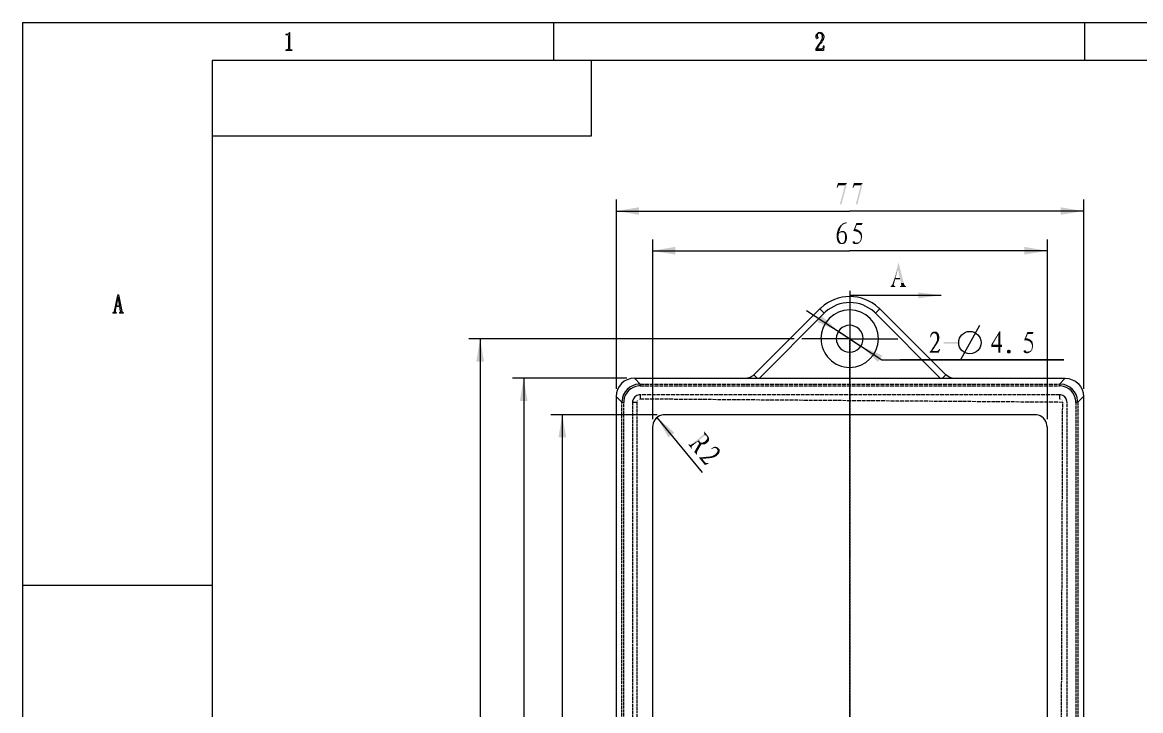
# Model space of a CAD drawing. Header units: millimetres. Extents: x 4 to 529, y -167 to 297.
# Drawn here: x 3.9 to 188.1, y 91.3 to 204.8 of the extents above; entities that cross this region are included whole.
import ezdxf

# ---------------------------------------------------------------- set-up
doc = ezdxf.new("R2010")
doc.units = ezdxf.units.MM
doc.linetypes.add('PDF_IMPORT', pattern=[1, 0.8, -0.2])
doc.layers.add('PDF_图层 1', color=7, linetype='Continuous', true_color=0x231f20)

msp = doc.modelspace()

# ---------------------------------------------------------------- linework, layer by layer
at = {"layer": 'PDF_图层 1', "color": 7, "lineweight": -3, "true_color": 0xffffff}
for points in [[(3.86, 204.74), (3.86, -166.57)], [(3.86, 204.74), (528.97, 204.74)], [(91.39, 204.77), (91.39, 198.5)], [(178.89, 204.77), (178.89, 198.5)], [(47.3, 202.82), (47.3, 202.71)], [(47.3, 202.82), (47.5, 202.82)], [(47.5, 202.82), (47.58, 202.82)], [(47.69, 202.88), (47.58, 202.82)], [(47.78, 202.93), (47.69, 202.88)], [(47.81, 203.02), (47.78, 202.93)], [(47.83, 203.07), (47.81, 203.02)], [(47.83, 203.07), (47.89, 203.07)], [(47.89, 203.07), (47.89, 200.42)], [(134.83, 202.9), (134.69, 202.71)], [(135.02, 203.04), (134.83, 202.9)], [(134.85, 202.76), (134.83, 202.65)], [(134.97, 202.88), (134.85, 202.76)], [(135.05, 202.96), (134.97, 202.88)], [(135.16, 203.07), (135.02, 203.04)], [(135.16, 202.99), (135.05, 202.96)], [(135.16, 203.07), (135.45, 203.07)], [(135.33, 202.99), (135.16, 202.99)], [(135.33, 202.99), (135.45, 202.93)], [(135.45, 203.07), (135.59, 203.02)], [(135.45, 202.93), (135.56, 202.82)], [(135.56, 202.82), (135.64, 202.65)], [(135.59, 203.02), (135.76, 202.88)], [(135.76, 202.88), (135.87, 202.68)], [(47.58, 202.71), (47.3, 202.71)], [(47.61, 202.71), (47.64, 202.65)], [(47.69, 202.59), (47.69, 200.42)], [(134.69, 202.71), (134.63, 202.54)], [(134.63, 202.54), (134.63, 202.28)], [(134.63, 202.28), (134.66, 202.2)], [(134.66, 202.2), (134.69, 202.14)], [(134.71, 202.11), (134.77, 202.08)], [(134.83, 202.08), (134.77, 202.08)], [(134.83, 202.65), (134.83, 202.54)], [(134.83, 202.54), (134.85, 202.48)], [(134.97, 200.96), (134.83, 200.73)], [(134.85, 202.48), (134.88, 202.4)], [(134.91, 202.14), (134.85, 202.11)], [(134.88, 202.4), (134.91, 202.34)], [(134.94, 202.31), (134.94, 202.23)], [(134.94, 202.23), (134.94, 202.17)], [(135.11, 201.15), (134.97, 200.96)], [(135.19, 201.07), (135, 200.79)], [(135.22, 201.29), (135.11, 201.15)], [(135.42, 201.32), (135.19, 201.07)], [(135.33, 201.44), (135.22, 201.29)], [(135.45, 201.63), (135.33, 201.44)], [(135.62, 201.55), (135.42, 201.32)], [(135.56, 201.86), (135.45, 201.63)], [(135.64, 202.08), (135.56, 201.86)], [(135.67, 201.66), (135.62, 201.55)], [(135.64, 202.65), (135.67, 202.48)], [(135.67, 202.23), (135.64, 202.08)], [(135.67, 202.48), (135.67, 202.23)], [(135.76, 201.77), (135.67, 201.66)], [(135.84, 201.94), (135.76, 201.77)], [(135.9, 202.14), (135.84, 201.94)], [(135.87, 202.68), (135.93, 202.51)], [(135.93, 202.25), (135.9, 202.14)], [(135.93, 202.51), (135.93, 202.25)], [(47.3, 200.22), (47.3, 200.11)], [(47.3, 200.22), (47.5, 200.22)], [(48.29, 200.11), (47.3, 200.11)], [(47.55, 200.25), (47.5, 200.22)], [(47.61, 200.31), (47.55, 200.25)], [(47.66, 200.36), (47.61, 200.31)], [(47.69, 200.42), (47.66, 200.36)], [(47.89, 200.42), (47.92, 200.36)], [(47.92, 200.36), (47.98, 200.31)], [(47.98, 200.31), (48.03, 200.25)], [(48.03, 200.25), (48.09, 200.22)], [(48.09, 200.22), (48.29, 200.22)], [(48.29, 200.22), (48.29, 200.11)], [(134.63, 200.42), (134.6, 200.33)], [(134.6, 200.33), (134.6, 200.11)], [(135.87, 200.11), (134.6, 200.11)], [(134.69, 200.53), (134.63, 200.42)], [(134.83, 200.73), (134.69, 200.53)], [(134.74, 200.39), (135.62, 200.39)], [(134.83, 200.53), (134.77, 200.42)], [(135, 200.79), (134.83, 200.53)], [(135.67, 200.42), (135.62, 200.39)], [(135.76, 200.5), (135.67, 200.42)], [(135.81, 200.62), (135.76, 200.5)], [(135.84, 200.73), (135.81, 200.62)], [(135.87, 200.87), (135.84, 200.73)], [(135.95, 200.87), (135.87, 200.11)], [(135.87, 200.87), (135.96, 200.87)], [(35.13, 198.5), (35.13, -160.31)], [(522.7, 198.5), (35.13, 198.5)], [(97.62, 198.5), (97.62, 186)], [(97.62, 186), (35.13, 186)], [(101.72, 175.55), (101.72, 144.36)], [(178.72, 175.55), (178.72, 144.36)], [(101.72, 173.66), (140.22, 173.66)], [(178.72, 173.66), (140.22, 173.66)], [(107.7, 169), (107.7, 139.34)], [(172.73, 169), (172.73, 139.34)], [(107.7, 167.11), (140.22, 167.11)], [(172.73, 167.11), (140.22, 167.11)], [(140.22, 160.51), (140.22, 152.61)], [(19.52, 159.75), (18.99, 157.12)], [(19.58, 159.46), (19.3, 158.02)], [(19.72, 159.83), (19.52, 159.75)], [(19.58, 159.46), (19.86, 158.02)], [(19.72, 159.83), (20.26, 157.12)], [(155.26, 159.77), (140.22, 159.77)], [(18.79, 156.92), (18.79, 156.84)], [(18.79, 156.92), (18.87, 156.92)], [(19.3, 156.84), (18.79, 156.84)], [(18.96, 157.04), (18.93, 156.98)], [(18.99, 157.12), (18.99, 157.06)], [(19.27, 157.94), (19.13, 157.29)], [(19.13, 157.29), (19.13, 157.21)], [(19.13, 157.21), (19.13, 157.12)], [(19.13, 157.12), (19.13, 157.04)], [(19.13, 157.04), (19.16, 156.95)], [(19.16, 156.95), (19.21, 156.92)], [(19.21, 156.92), (19.3, 156.92)], [(19.86, 157.94), (19.27, 157.94)], [(19.3, 158.02), (19.86, 158.02)], [(19.3, 156.92), (19.3, 156.84)], [(19.86, 157.94), (20, 157.18)], [(19.86, 156.92), (19.86, 156.84)], [(19.86, 156.92), (19.95, 156.92)], [(20.46, 156.84), (19.86, 156.84)], [(20, 156.95), (19.95, 156.92)], [(20, 157.18), (20.03, 157.12)], [(20.03, 157.01), (20, 156.95)], [(20.03, 157.12), (20.03, 157.06)], [(20.03, 157.06), (20.03, 157.01)], [(20.26, 157.12), (20.26, 157.06)], [(20.29, 157.04), (20.31, 156.98)], [(20.37, 156.92), (20.46, 156.92)], [(20.46, 156.92), (20.46, 156.84)], [(135.28, 157.54), (124.38, 146.65)], [(135.98, 156.84), (125.26, 146.08)], [(133.1, 157.26), (140.22, 152.61)], [(135.45, 157.69), (135.28, 157.54)], [(135.28, 157.54), (135.98, 156.84)], [(136.15, 156.98), (135.98, 156.84)], [(144.45, 156.84), (144.28, 156.98)], [(145.16, 157.54), (144.45, 156.84)], [(144.45, 156.84), (155.18, 146.08)], [(145.16, 157.54), (144.99, 157.69)], [(145.16, 157.54), (156.02, 146.65)], [(138.33, 153.85), (140.22, 152.61)], [(161.61, 154.78), (158.48, 149.16)], [(131.07, 152.61), (77.41, 152.61)], [(79.31, 152.61), (79.31, 70.1)], [(140.22, 152.61), (132.31, 152.61)], [(140.22, 152.61), (142.11, 151.36)], [(140.22, 152.61), (145.47, 149.16), (175.5, 149.16), (148.49, 149.16)], [(140.22, 152.61), (140.22, 152.35)], [(140.22, 152.61), (148.12, 152.61)], [(103.47, 146.11), (84.61, 146.11)], [(86.48, 146.11), (86.48, 70.1)], [(104.71, 146.11), (104.12, 146.06), (103.55, 145.86), (103.04, 145.61), (102.59, 145.21), (102.23, 144.76), (101.94, 144.25), (101.77, 143.69), (101.72, 143.09)], [(104.71, 146.11), (105.67, 145.15)], [(104.71, 146.11), (175.73, 146.11)], [(124.38, 146.65), (124.21, 146.48), (123.76, 146.23), (123.34, 146.11)], [(124.38, 146.65), (124.95, 146.09)], [(156.02, 146.65), (155.49, 146.09)], [(157.1, 146.11), (156.7, 146.2), (156.25, 146.48), (156.02, 146.65)], [(175.73, 146.11), (174.77, 145.15)], [(175.73, 146.11), (176.32, 146.06)], [(176.32, 146.06), (176.88, 145.86)], [(176.88, 145.86), (177.39, 145.61)], [(177.39, 145.61), (177.84, 145.21)], [(105.67, 145.15), (105.42, 145.15)], [(105.67, 144.84), (105.44, 144.84)], [(105.67, 145.13), (105.67, 145.07), (105.67, 145.01), (105.67, 144.93), (105.67, 144.84)], [(175.02, 145.15), (174.77, 145.15)], [(174.77, 145.13), (174.77, 145.07), (174.77, 145.01), (174.77, 144.93), (174.77, 144.84)], [(174.99, 144.84), (174.77, 144.84)], [(177.84, 145.21), (178.21, 144.76)], [(178.21, 144.76), (178.49, 144.25)], [(178.49, 144.25), (178.66, 143.69)], [(101.72, 143.09), (101.72, -2.92)], [(101.72, 143.09), (102.65, 142.16)], [(102.68, 142.39), (102.65, 142.16)], [(102.71, 142.16), (102.76, 142.16)], [(102.79, 142.13), (102.87, 142.13), (102.96, 142.13)], [(102.96, 142.39), (102.96, 142.13)], [(104.43, 142.3), (104.43, 142.13)], [(105.13, 142.13), (104.43, 142.13)], [(105.19, 142.39), (105.16, 142.33)], [(105.67, 143.38), (105.5, 143.38)], [(105.67, 142.67), (105.61, 142.67)], [(105.67, 143.38), (105.67, 142.67)], [(174.77, 143.38), (174.77, 142.67)], [(174.94, 143.38), (174.77, 143.38)], [(174.88, 142.67), (174.82, 142.67)], [(176.01, 142.13), (175.98, 142.3)], [(177.48, 142.13), (177.45, 142.39)], [(177.64, 142.13), (177.56, 142.13), (177.48, 142.13)], [(177.73, 142.16), (177.67, 142.16)], [(177.79, 142.16), (177.76, 142.39)], [(178.72, 143.09), (177.79, 142.16)], [(178.66, 143.69), (178.72, 143.09)], [(178.72, 143.09), (178.72, -2.92)], [(108.46, 140.1), (90.96, 140.1)], [(92.83, 140.1), (92.83, 70.1), (92.83, 0.07)], [(109.71, 140.1), (109.48, 140.07)], [(170.73, 140.1), (109.7, 140.1)], [(170.96, 140.07), (170.73, 140.1)], [(107.73, 138.35), (107.7, 138.1)], [(108.43, 139.65), (115.86, 130.56)], [(172.73, 138.1), (172.71, 138.35)], [(107.7, 138.1), (107.7, 2.08)], [(172.73, 138.1), (172.73, 2.08)], [(35.13, 111.93), (3.86, 111.93)]]:
    msp.add_lwpolyline(points, dxfattribs=at)
at = {"layer": 'PDF_图层 1', "color": 7, "linetype": 'PDF_IMPORT', "lineweight": -3, "ltscale": 0.486667, "true_color": 0xffffff}
msp.add_lwpolyline([(140.22, 159.77), (140.22, 153.51), (140.22, -14.97)], dxfattribs=at)
at = {"layer": 'PDF_图层 1', "color": 7, "linetype": 'PDF_IMPORT', "lineweight": -3, "ltscale": 0.487514, "true_color": 0xffffff}
msp.add_lwpolyline([(140.22, -12.18), (140.22, 152.35)], dxfattribs=at)
at = {"layer": 'PDF_图层 1', "color": 7, "linetype": 'PDF_IMPORT', "lineweight": -3, "ltscale": 0.792514, "true_color": 0xffffff}
for points in [[(105.67, 145.15), (174.77, 145.15)], [(105.67, 144.84), (174.77, 144.84)], [(174.77, 143.38), (105.67, 143.38)], [(175.3, 142.13), (105.67, 142.67)]]:
    msp.add_lwpolyline(points, dxfattribs=at)
at = {"layer": 'PDF_图层 1', "color": 7, "linetype": 'PDF_IMPORT', "lineweight": -3, "ltscale": 0.585, "true_color": 0xffffff}
for points in [[(102.65, -1.99), (102.65, 142.16)], [(102.96, -1.96), (102.96, 142.13)], [(104.43, 142.13), (104.43, -1.96)], [(174.77, -2.5), (175.3, 142.16)], [(176.01, -1.96), (176.01, 142.13)], [(177.48, 142.13), (177.48, -1.96)], [(177.79, 142.16), (177.79, -1.99)]]:
    msp.add_lwpolyline(points, dxfattribs=at)
at = {"layer": 'PDF_图层 1', "color": 7, "linetype": 'PDF_IMPORT', "lineweight": -3, "ltscale": 0.584167, "true_color": 0xffffff}
msp.add_lwpolyline([(105.13, 142.16), (105.13, -1.96)], dxfattribs=at)
at = {"layer": 'PDF_图层 1', "color": 7, "lineweight": -3, "true_color": 0xffffff}
msp.add_circle((160.01, 151.97), 1.85, dxfattribs=at)
for centre, radius, start, end in [((140.22, 152.61), 6.96, 46.7612, 133.2388), ((140.22, 152.61), 5.97, 47.1, 132.9), ((140.2, 152.63), 4.73, 269.9056, 179.8982), ((140.19, 152.63), 2.2, 90.0736, 179.9264), ((140.19, 152.6), 4.71, 179.6102, 270.0478), ((140.17, 152.66), 2.25, 270.5867, 359.4133)]:
    msp.add_arc(centre, radius, start, end, dxfattribs=at)
for points in [[(142.42, 152.63), (142.42, 153.85), (141.4, 154.83), (140.19, 154.83)], [(137.99, 152.63), (137.99, 151.42), (138.98, 150.4), (140.19, 150.4)], [(105.42, 145.15), (103.99, 145.03), (102.74, 143.84), (102.68, 142.39)], [(105.44, 144.84), (104.15, 144.76), (103.08, 143.66), (102.96, 142.39)], [(177.45, 142.39), (177.38, 143.67), (176.26, 144.75), (174.99, 144.84)], [(177.76, 142.39), (177.66, 143.84), (176.47, 145.03), (175.02, 145.15)], [(105.5, 143.38), (104.94, 143.28), (104.53, 142.86), (104.43, 142.3)], [(175.98, 142.3), (175.92, 142.86), (175.48, 143.29), (174.94, 143.38)], [(109.48, 140.07), (108.61, 140.02), (107.8, 139.22), (107.73, 138.35)], [(172.71, 138.35), (172.58, 139.24), (171.87, 140.01), (170.96, 140.07)]]:
    msp.add_open_spline(points, degree=3, dxfattribs=at)
at = {"layer": 'PDF_图层 1', "color": 7, "lineweight": -3, "true_color": 0xffffff, "transparency": 33554559}
for points in [[(47.61, 202.71), (47.61, 202.68), (47.64, 202.71), (47.64, 202.68)], [(47.66, 202.62), (47.66, 202.59), (47.69, 202.62), (47.69, 202.59)], [(47.69, 202.59), (47.69, 202.56), (47.72, 202.59), (47.72, 202.56)], [(134.71, 202.11), (134.71, 202.08), (134.74, 202.11), (134.74, 202.08)], [(134.85, 202.11), (134.85, 202.08), (134.88, 202.11), (134.88, 202.08)], [(134.91, 202.34), (134.91, 202.31), (134.94, 202.34), (134.94, 202.31)], [(134.94, 202.17), (134.94, 202.14), (134.97, 202.17), (134.97, 202.14)], [(134.77, 200.42), (134.77, 200.39), (134.8, 200.42), (134.8, 200.39)], [(19.58, 159.46), (19.58, 159.44), (19.61, 159.46), (19.61, 159.44)], [(140.22, 159.77), (140.22, 159.75), (140.25, 159.77), (140.25, 159.75)], [(18.87, 156.92), (18.87, 156.9), (18.9, 156.92), (18.9, 156.9)], [(18.9, 156.95), (18.9, 156.92), (18.93, 156.95), (18.93, 156.92)], [(18.96, 157.04), (18.96, 157.01), (18.99, 157.04), (18.99, 157.01)], [(20.26, 157.06), (20.26, 157.04), (20.29, 157.06), (20.29, 157.04)], [(20.31, 156.98), (20.31, 156.95), (20.34, 156.98), (20.34, 156.95)], [(20.34, 156.95), (20.34, 156.92), (20.37, 156.95), (20.37, 156.92)], [(105.67, 145.15), (105.67, 145.1), (105.7, 145.15), (105.7, 145.1)], [(174.77, 145.15), (174.77, 145.1), (174.79, 145.15), (174.79, 145.1)], [(102.65, 142.16), (102.65, 142.13), (102.71, 142.16), (102.71, 142.13)], [(102.76, 142.16), (102.76, 142.13), (102.79, 142.16), (102.79, 142.13)], [(105.13, 142.27), (105.13, 142.16), (105.16, 142.27), (105.16, 142.16)], [(105.16, 142.33), (105.16, 142.27), (105.19, 142.33), (105.19, 142.27)], [(105.19, 142.42), (105.19, 142.39), (105.22, 142.42), (105.22, 142.39)], [(105.22, 142.47), (105.22, 142.42), (105.25, 142.47), (105.25, 142.42)], [(105.25, 142.5), (105.25, 142.47), (105.3, 142.5), (105.3, 142.47)], [(105.3, 142.56), (105.3, 142.5), (105.33, 142.56), (105.33, 142.5)], [(105.33, 142.58), (105.33, 142.56), (105.39, 142.58), (105.39, 142.56)], [(105.39, 142.61), (105.39, 142.58), (105.44, 142.61), (105.44, 142.58)], [(105.44, 142.64), (105.44, 142.61), (105.5, 142.64), (105.5, 142.61)], [(105.5, 142.67), (105.5, 142.64), (105.64, 142.67), (105.64, 142.64)], [(174.79, 142.67), (174.79, 142.64), (174.85, 142.67), (174.85, 142.64)], [(174.91, 142.67), (174.91, 142.64), (174.96, 142.67), (174.96, 142.64)], [(174.96, 142.64), (174.96, 142.61), (175.02, 142.64), (175.02, 142.61)], [(175.02, 142.61), (175.02, 142.58), (175.08, 142.61), (175.08, 142.58)], [(175.08, 142.58), (175.08, 142.56), (175.1, 142.58), (175.1, 142.56)], [(175.1, 142.56), (175.1, 142.53), (175.13, 142.56), (175.13, 142.53)], [(175.13, 142.53), (175.13, 142.5), (175.19, 142.53), (175.19, 142.5)], [(175.19, 142.5), (175.19, 142.44), (175.22, 142.5), (175.22, 142.44)], [(175.22, 142.44), (175.22, 142.39), (175.25, 142.44), (175.25, 142.39)], [(175.25, 142.39), (175.25, 142.33), (175.27, 142.39), (175.27, 142.33)], [(175.27, 142.33), (175.27, 142.25), (175.3, 142.33), (175.3, 142.25)], [(175.3, 142.25), (175.3, 142.13), (175.33, 142.25), (175.33, 142.13)], [(177.67, 142.16), (177.67, 142.13), (177.7, 142.16), (177.7, 142.13)], [(177.76, 142.16), (177.76, 142.13), (177.81, 142.16), (177.81, 142.13)]]:
    msp.add_solid(points, dxfattribs=at)
at = {"layer": 'PDF_图层 1', "color": 7, "true_color": 0xffffff, "transparency": 33554559}
for points in [[(138.27, 178.26), (138.04, 177.53), (138.41, 177.9)], [(138.04, 177.53), (138.33, 177.78), (138.35, 177.84)], [(138.04, 177.53), (138.27, 177.73), (138.33, 177.78)], [(138.04, 177.53), (138.21, 177.61), (138.27, 177.73)], [(138.04, 177.53), (138.16, 177.47), (138.21, 177.61)], [(138.27, 178.26), (138.41, 177.9), (139.77, 178.26)], [(138.41, 177.9), (138.55, 177.92), (139.77, 178.26)], [(138.41, 177.9), (138.47, 177.9), (138.55, 177.92)], [(138.55, 177.92), (138.64, 177.92), (139.77, 178.26)], [(138.58, 174.82), (139.43, 177.92), (139.77, 178.26)], [(138.58, 174.82), (139.77, 178.26), (138.83, 174.73)], [(138.64, 177.92), (139.43, 177.92), (139.77, 178.26)], [(140.89, 178.26), (140.67, 177.53), (141.04, 177.9)], [(140.67, 177.53), (140.95, 177.78), (140.98, 177.84)], [(140.67, 177.53), (140.89, 177.73), (140.95, 177.78)], [(140.67, 177.53), (140.84, 177.61), (140.89, 177.73)], [(140.67, 177.53), (140.78, 177.47), (140.84, 177.61)], [(140.89, 178.26), (141.04, 177.9), (142.36, 178.26)], [(141.04, 177.9), (141.18, 177.92), (142.36, 178.26)], [(141.04, 177.9), (141.09, 177.9), (141.18, 177.92)], [(141.18, 177.92), (141.26, 177.92), (142.36, 178.26)], [(141.21, 174.82), (142.02, 177.92), (142.36, 178.26)], [(141.21, 174.82), (142.36, 178.26), (141.46, 174.73)], [(141.26, 177.92), (142.02, 177.92), (142.36, 178.26)], [(101.72, 173.66), (105.47, 173.04), (105.47, 174.28)], [(178.72, 173.66), (174.96, 174.28), (174.96, 173.04)], [(138.83, 171.43), (138.64, 171.26), (139.06, 171.4)], [(138.64, 171.26), (138.92, 171.26), (139.06, 171.4)], [(139.03, 171.6), (138.83, 171.43), (139.34, 171.57)], [(138.83, 171.43), (139.2, 171.49), (139.34, 171.57)], [(138.83, 171.43), (139.06, 171.4), (139.2, 171.49)], [(139.23, 171.69), (139.03, 171.6), (139.71, 171.66)], [(139.03, 171.6), (139.51, 171.63), (139.71, 171.66)], [(139.03, 171.6), (139.34, 171.57), (139.51, 171.63)], [(139.45, 171.77), (139.23, 171.69), (139.71, 171.8)], [(139.71, 171.8), (139.23, 171.69), (139.71, 171.66)], [(141.37, 171.38), (140.78, 170.36), (141.32, 171.71)], [(141.32, 171.71), (141.37, 171.38), (142.33, 171.71)], [(141.37, 171.38), (142.19, 171.38), (142.33, 171.71)], [(138.1, 170.08), (138.04, 169.82), (138.52, 170.05)], [(138.04, 169.82), (138.44, 169.96), (138.52, 170.05)], [(138.04, 169.82), (138.38, 169.85), (138.44, 169.96)], [(138.38, 169.85), (138.04, 169.82), (138.38, 169.77)], [(138.04, 169.82), (138.04, 169.54), (138.38, 169.77)], [(138.38, 169.77), (138.04, 169.54), (138.38, 169.68)], [(138.04, 169.54), (138.35, 169.54), (138.38, 169.68)], [(138.16, 170.33), (138.1, 170.08), (138.47, 170.25)], [(138.1, 170.08), (138.44, 170.16), (138.47, 170.25)], [(138.1, 170.08), (138.72, 170.13), (138.86, 170.16)], [(138.44, 170.16), (138.1, 170.08), (138.86, 170.16)], [(138.1, 170.08), (138.61, 170.11), (138.72, 170.13)], [(138.1, 170.08), (138.52, 170.05), (138.61, 170.11)], [(138.24, 170.58), (138.16, 170.33), (138.58, 170.56)], [(138.16, 170.33), (138.52, 170.39), (138.58, 170.56)], [(138.16, 170.33), (138.47, 170.25), (138.52, 170.39)], [(138.35, 170.84), (138.24, 170.58), (138.64, 170.75)], [(138.24, 170.58), (138.58, 170.56), (138.64, 170.75)], [(138.5, 171.06), (138.35, 170.84), (138.72, 170.95)], [(138.35, 170.84), (138.64, 170.75), (138.72, 170.95)], [(139.37, 170.3), (138.44, 170.16), (139.48, 170.19)], [(138.69, 170.3), (138.44, 170.16), (139.37, 170.3)], [(138.44, 170.16), (138.86, 170.16), (139.48, 170.19)], [(138.5, 171.06), (138.81, 171.12), (138.92, 171.26)], [(138.64, 171.26), (138.5, 171.06), (138.92, 171.26)], [(138.5, 171.06), (138.72, 170.95), (138.81, 171.12)], [(138.78, 170.33), (138.69, 170.3), (139.23, 170.36)], [(139.23, 170.36), (138.69, 170.3), (139.37, 170.3)], [(139.09, 170.36), (138.78, 170.33), (139.23, 170.36)], [(138.98, 170.36), (138.78, 170.33), (139.09, 170.36)], [(138.86, 170.36), (138.78, 170.33), (138.98, 170.36)], [(138.86, 170.16), (139.03, 170.16), (139.48, 170.19)], [(139.03, 170.16), (139.12, 170.16), (139.48, 170.19)], [(139.12, 170.16), (139.2, 170.13), (139.48, 170.19)], [(139.48, 170.19), (139.2, 170.13), (139.57, 170.11)], [(139.2, 170.13), (139.29, 170.05), (139.57, 170.11)], [(139.29, 170.05), (139.31, 169.99), (139.57, 170.11)], [(139.57, 170.11), (139.31, 169.99), (139.65, 169.94)], [(139.31, 169.99), (139.37, 169.88), (139.65, 169.94)], [(139.37, 169.88), (139.4, 169.74), (139.65, 169.94)], [(139.65, 169.94), (139.4, 169.74), (139.71, 169.74)], [(139.4, 169.74), (139.43, 169.6), (139.71, 169.74)], [(139.71, 169.74), (139.43, 169.6), (139.74, 169.54)], [(139.43, 169.6), (139.43, 169.43), (139.74, 169.54)], [(141.37, 171.38), (141.09, 170.7), (140.78, 170.36)], [(141.09, 170.7), (140.78, 170.36), (141.37, 170.64)], [(141.37, 170.64), (140.78, 170.36), (141.57, 170.56)], [(141.57, 170.56), (140.78, 170.36), (141.77, 170.44)], [(140.78, 170.36), (140.95, 170.36), (141.77, 170.44)], [(140.95, 170.36), (141.09, 170.33), (141.77, 170.44)], [(141.09, 170.33), (141.23, 170.3), (141.77, 170.44)], [(141.77, 170.44), (141.23, 170.3), (141.94, 170.3)], [(141.23, 170.3), (141.35, 170.27), (141.94, 170.3)], [(141.35, 170.27), (141.49, 170.22), (141.94, 170.3)], [(141.49, 170.22), (141.57, 170.19), (141.94, 170.3)], [(141.94, 170.3), (141.57, 170.19), (142.08, 170.19)], [(141.57, 170.19), (141.66, 170.13), (142.08, 170.19)], [(141.66, 170.13), (141.74, 170.05), (142.08, 170.19)], [(142.08, 170.19), (141.74, 170.05), (142.16, 169.99)], [(141.74, 170.05), (141.85, 169.91), (142.16, 169.99)], [(142.16, 169.99), (141.85, 169.91), (142.22, 169.77)], [(141.85, 169.91), (141.97, 169.74), (142.22, 169.77)], [(141.97, 169.74), (142.02, 169.54), (142.22, 169.77)], [(142.22, 169.77), (142.02, 169.54), (142.25, 169.48)], [(107.7, 167.11), (111.45, 166.49), (111.45, 167.76)], [(138.35, 169.54), (138.04, 169.26), (138.35, 169.4)], [(138.04, 169.54), (138.04, 169.26), (138.35, 169.54)], [(138.35, 169.4), (138.04, 169.26), (138.38, 169.23)], [(138.04, 169.26), (138.1, 169), (138.38, 169.23)], [(138.38, 169.23), (138.1, 169), (138.41, 169.09)], [(138.41, 169.09), (138.1, 169), (138.44, 168.92)], [(138.1, 169), (138.16, 168.78), (138.44, 168.92)], [(138.44, 168.92), (138.16, 168.78), (138.52, 168.78)], [(138.16, 168.78), (138.24, 168.58), (138.52, 168.78)], [(138.52, 168.78), (138.24, 168.58), (138.58, 168.64)], [(138.58, 168.64), (138.24, 168.58), (138.66, 168.52)], [(138.24, 168.58), (138.3, 168.47), (138.66, 168.52)], [(138.66, 168.52), (138.3, 168.47), (138.75, 168.44)], [(138.3, 168.47), (138.38, 168.41), (138.75, 168.44)], [(138.75, 168.44), (138.38, 168.41), (138.83, 168.41)], [(138.38, 168.41), (138.44, 168.35), (138.83, 168.41)], [(138.92, 168.41), (138.44, 168.35), (139.43, 168.38)], [(138.83, 168.41), (138.44, 168.35), (138.92, 168.41)], [(138.44, 168.35), (138.52, 168.3), (139.43, 168.38)], [(138.52, 168.3), (138.61, 168.27), (139.43, 168.38)], [(138.61, 168.27), (139.26, 168.27), (139.43, 168.38)], [(138.61, 168.27), (138.69, 168.24), (139.26, 168.27)], [(138.69, 168.24), (138.81, 168.21), (139.26, 168.27)], [(138.81, 168.21), (138.89, 168.21), (139.26, 168.27)], [(138.89, 168.21), (139.09, 168.21), (139.26, 168.27)], [(138.92, 168.41), (139, 168.41), (139.54, 168.5)], [(138.92, 168.41), (139.43, 168.38), (139.54, 168.5)], [(139.09, 168.44), (139, 168.41), (139.54, 168.5)], [(139.2, 168.5), (139.09, 168.44), (139.54, 168.5)], [(139.26, 168.55), (139.2, 168.5), (139.62, 168.67)], [(139.2, 168.5), (139.54, 168.5), (139.62, 168.67)], [(139.31, 168.64), (139.26, 168.55), (139.62, 168.67)], [(139.34, 168.72), (139.31, 168.64), (139.62, 168.67)], [(139.37, 168.81), (139.34, 168.72), (139.71, 168.86)], [(139.34, 168.72), (139.62, 168.67), (139.71, 168.86)], [(139.4, 168.95), (139.37, 168.81), (139.71, 168.86)], [(139.43, 169.23), (139.4, 169.09), (139.77, 169.31)], [(139.4, 169.09), (139.74, 169.06), (139.77, 169.31)], [(139.4, 169.09), (139.4, 168.95), (139.74, 169.06)], [(139.4, 168.95), (139.71, 168.86), (139.74, 169.06)], [(139.74, 169.54), (139.43, 169.43), (139.77, 169.31)], [(139.43, 169.43), (139.43, 169.23), (139.77, 169.31)], [(140.7, 168.55), (140.67, 168.5), (141.12, 168.52)], [(140.67, 168.5), (140.7, 168.44), (141.12, 168.52)], [(140.73, 168.64), (140.7, 168.58), (141.04, 168.64)], [(141.04, 168.64), (140.7, 168.58), (141.09, 168.58)], [(140.7, 168.58), (140.7, 168.55), (141.09, 168.58)], [(141.09, 168.58), (140.7, 168.55), (141.12, 168.52)], [(141.12, 168.52), (140.7, 168.44), (141.15, 168.41)], [(140.7, 168.44), (140.73, 168.41), (141.15, 168.41)], [(140.78, 168.67), (140.73, 168.64), (140.98, 168.67)], [(140.98, 168.67), (140.73, 168.64), (141.04, 168.64)], [(140.73, 168.41), (140.75, 168.35), (141.8, 168.41)], [(140.75, 168.35), (141.63, 168.33), (141.8, 168.41)], [(140.75, 168.35), (140.81, 168.3), (141.63, 168.33)], [(140.89, 168.69), (140.78, 168.67), (140.98, 168.67)], [(140.81, 168.3), (140.89, 168.27), (141.63, 168.33)], [(140.89, 168.27), (140.98, 168.24), (141.63, 168.33)], [(140.98, 168.24), (141.49, 168.24), (141.63, 168.33)], [(140.98, 168.24), (141.12, 168.21), (141.49, 168.24)], [(141.12, 168.21), (141.29, 168.21), (141.49, 168.24)], [(141.29, 168.44), (141.15, 168.41), (141.4, 168.44)], [(141.4, 168.44), (141.15, 168.41), (141.8, 168.41)], [(141.4, 168.44), (141.52, 168.47), (141.94, 168.58)], [(141.4, 168.44), (141.8, 168.41), (141.94, 168.58)], [(141.57, 168.5), (141.52, 168.47), (141.94, 168.58)], [(141.66, 168.52), (141.57, 168.5), (141.94, 168.58)], [(141.74, 168.55), (141.66, 168.52), (141.94, 168.58)], [(141.8, 168.61), (141.74, 168.55), (141.94, 168.58)], [(141.85, 168.67), (141.8, 168.61), (142.08, 168.75)], [(141.8, 168.61), (141.94, 168.58), (142.08, 168.75)], [(141.94, 168.81), (141.85, 168.67), (142.08, 168.75)], [(142, 168.95), (141.94, 168.81), (142.16, 168.98)], [(141.94, 168.81), (142.08, 168.75), (142.16, 168.98)], [(142.02, 169.15), (142, 168.95), (142.16, 168.98)], [(142.02, 169.54), (142.05, 169.34), (142.25, 169.48)], [(142.05, 169.34), (142.02, 169.15), (142.22, 169.23)], [(142.02, 169.15), (142.16, 168.98), (142.22, 169.23)], [(142.05, 169.34), (142.22, 169.23), (142.25, 169.48)], [(172.73, 167.11), (168.98, 167.76), (168.98, 166.49)], [(148.15, 164.09), (147.33, 161.81), (148.26, 165.22)], [(148.15, 164.09), (147.73, 162.63), (147.33, 161.81)], [(148.26, 165.22), (148.15, 164.09), (148.46, 162.63)], [(148.26, 165.22), (148.46, 162.63), (148.49, 162.43)], [(148.26, 165.22), (148.49, 162.43), (148.54, 162.26)], [(148.26, 165.22), (148.54, 162.26), (148.57, 162.12)], [(148.26, 165.22), (148.57, 162.12), (148.6, 161.98)], [(148.26, 165.22), (148.6, 161.98), (148.63, 161.83)], [(148.63, 161.83), (148.26, 165.22), (149.11, 161.81)], [(147.33, 161.81), (147.25, 161.58), (147.7, 162.43)], [(147.25, 161.58), (147.47, 161.58), (147.7, 162.43)], [(147.33, 161.81), (147.7, 162.43), (147.73, 162.63)], [(147.73, 162.63), (147.7, 162.43), (148.46, 162.63)], [(148.46, 162.63), (147.7, 162.43), (148.49, 162.43)], [(147.05, 161.33), (146.93, 161.27), (147.56, 161.33)], [(147.56, 161.33), (146.93, 161.27), (147.7, 161.27)], [(146.93, 161.27), (146.93, 161.13), (147.7, 161.27)], [(147.7, 161.27), (146.93, 161.13), (147.7, 161.13)], [(147.13, 161.44), (147.05, 161.33), (147.5, 161.38)], [(147.5, 161.38), (147.05, 161.33), (147.56, 161.33)], [(147.47, 161.58), (147.13, 161.44), (147.47, 161.5)], [(147.25, 161.58), (147.13, 161.44), (147.47, 161.58)], [(147.47, 161.5), (147.13, 161.44), (147.5, 161.38)], [(148.6, 161.3), (148.49, 161.27), (149.36, 161.3)], [(149.36, 161.3), (148.49, 161.27), (149.5, 161.27)], [(148.49, 161.27), (148.49, 161.13), (149.5, 161.27)], [(149.5, 161.27), (148.49, 161.13), (149.5, 161.13)], [(149.31, 161.36), (148.6, 161.3), (149.36, 161.3)], [(148.66, 161.33), (148.6, 161.3), (149.31, 161.35)], [(148.63, 161.83), (148.66, 161.67), (149.11, 161.81)], [(149.11, 161.81), (148.66, 161.67), (149.14, 161.61)], [(148.66, 161.67), (148.69, 161.5), (149.14, 161.61)], [(149.25, 161.38), (148.66, 161.33), (149.31, 161.36)], [(148.69, 161.38), (148.66, 161.33), (149.25, 161.38)], [(149.14, 161.61), (148.69, 161.5), (149.22, 161.5)], [(148.69, 161.5), (148.69, 161.38), (149.22, 161.5)], [(149.22, 161.5), (148.69, 161.38), (149.25, 161.38)], [(155.26, 159.77), (151.51, 159.29), (151.51, 160.25)], [(138.33, 153.85), (135.53, 156.42), (134.85, 155.37)], [(153.48, 152.97), (153.46, 152.83), (153.6, 152.94)], [(153.51, 153.2), (153.48, 153.08), (153.68, 153.2)], [(153.48, 153.08), (153.65, 153.08), (153.68, 153.2)], [(153.48, 153.08), (153.48, 152.97), (153.65, 153.08)], [(153.48, 152.97), (153.6, 152.94), (153.65, 153.08)], [(153.54, 153.31), (153.51, 153.2), (153.74, 153.31)], [(153.51, 153.2), (153.68, 153.2), (153.74, 153.31)], [(153.57, 153.4), (153.54, 153.31), (153.82, 153.4)], [(153.54, 153.31), (153.74, 153.31), (153.82, 153.4)], [(153.62, 153.45), (153.57, 153.4), (153.88, 153.45)], [(153.57, 153.4), (153.82, 153.4), (153.88, 153.45)], [(153.65, 153.54), (153.62, 153.45), (154.1, 153.51)], [(153.62, 153.45), (153.99, 153.48), (154.1, 153.51)], [(153.62, 153.45), (153.88, 153.45), (153.99, 153.48)], [(153.68, 153.56), (153.65, 153.54), (154.7, 153.62)], [(153.65, 153.54), (154.1, 153.51), (154.7, 153.62)], [(153.77, 153.65), (153.68, 153.56), (154.7, 153.62)], [(153.85, 153.71), (153.77, 153.65), (154.58, 153.71)], [(154.58, 153.71), (153.77, 153.65), (154.7, 153.62)], [(153.94, 153.76), (153.85, 153.71), (154.5, 153.76)], [(154.5, 153.76), (153.85, 153.71), (154.58, 153.71)], [(154.22, 153.79), (153.94, 153.76), (154.41, 153.79)], [(154.02, 153.79), (153.94, 153.76), (154.22, 153.79)], [(154.41, 153.79), (153.94, 153.76), (154.5, 153.76)], [(154.7, 153.62), (154.1, 153.51), (154.78, 153.51)], [(154.1, 153.51), (154.25, 153.48), (154.78, 153.51)], [(154.25, 153.48), (154.33, 153.45), (154.78, 153.51)], [(154.33, 153.45), (154.41, 153.37), (154.78, 153.51)], [(154.41, 153.37), (154.5, 153.28), (154.87, 153.37)], [(154.78, 153.51), (154.41, 153.37), (154.87, 153.37)], [(154.87, 153.37), (154.5, 153.28), (154.92, 153.2)], [(154.5, 153.28), (154.53, 153.14), (154.92, 153.2)], [(154.53, 153.14), (154.56, 153.03), (154.92, 153.2)], [(154.92, 153.2), (154.56, 153.03), (154.95, 153.03)], [(154.56, 153.03), (154.58, 152.86), (154.95, 153.03)], [(154.95, 153.03), (154.58, 152.86), (154.95, 152.8)], [(165, 153.82), (164.72, 153.31), (163.53, 151.65)], [(165, 153.82), (163.53, 151.65), (164.86, 153.82)], [(163.53, 151.65), (164.72, 153.31), (163.73, 151.62)], [(164.72, 153.31), (164.72, 151.62), (165, 153.82)], [(165, 153.82), (164.72, 151.62), (165, 151.62)], [(169.54, 153.4), (168.95, 152.38), (169.49, 153.73)], [(169.54, 153.4), (169.26, 152.72), (168.95, 152.38)], [(169.49, 153.73), (169.54, 153.4), (170.5, 153.73)], [(169.54, 153.4), (170.36, 153.4), (170.5, 153.73)], [(79.31, 152.61), (78.66, 148.85), (79.93, 148.85)], [(142.11, 151.36), (144.87, 148.79), (145.58, 149.84)], [(153.6, 152.94), (153.45, 152.83), (153.6, 152.83)], [(153.91, 151.19), (153.77, 150.94), (154.08, 150.97)], [(154.05, 151.39), (153.91, 151.19), (154.3, 151.31)], [(153.91, 151.19), (154.08, 150.97), (154.3, 151.31)], [(154.16, 151.59), (154.05, 151.39), (154.5, 151.62)], [(154.05, 151.39), (154.3, 151.31), (154.5, 151.62)], [(154.27, 151.73), (154.16, 151.59), (154.5, 151.62)], [(154.36, 151.87), (154.27, 151.73), (154.67, 151.87)], [(154.27, 151.73), (154.5, 151.62), (154.67, 151.87)], [(154.41, 151.98), (154.36, 151.87), (154.81, 152.13)], [(154.36, 151.87), (154.67, 151.87), (154.81, 152.13)], [(154.5, 152.15), (154.41, 151.98), (154.81, 152.13)], [(154.56, 152.32), (154.5, 152.15), (154.89, 152.32)], [(154.5, 152.15), (154.81, 152.13), (154.89, 152.32)], [(154.58, 152.49), (154.56, 152.32), (154.95, 152.58)], [(154.56, 152.32), (154.89, 152.32), (154.95, 152.58)], [(154.58, 152.86), (154.58, 152.69), (154.95, 152.8)], [(154.95, 152.8), (154.58, 152.69), (154.95, 152.58)], [(154.58, 152.69), (154.58, 152.49), (154.95, 152.58)], [(155.71, 152.1), (155.71, 151.82), (158.03, 152.1)], [(158.03, 152.1), (155.71, 151.82), (158.03, 151.82)], [(163.53, 151.65), (163.53, 151.28), (163.73, 151.62)], [(165, 151.62), (163.53, 151.28), (165.31, 151.62)], [(164.72, 151.62), (163.53, 151.28), (165, 151.62)], [(163.73, 151.62), (163.53, 151.28), (164.72, 151.62)], [(163.53, 151.28), (164.72, 151.28), (165.31, 151.62)], [(164.72, 151.28), (165, 151.28), (165.31, 151.62)], [(164.72, 151.28), (164.72, 150.32), (165, 151.28)], [(165, 151.28), (164.72, 150.32), (165, 150.32)], [(165.31, 151.62), (165, 151.28), (165.31, 151.28)], [(169.26, 152.72), (168.95, 152.38), (169.54, 152.66)], [(169.54, 152.66), (168.95, 152.38), (169.77, 152.58)], [(169.77, 152.58), (168.95, 152.38), (169.97, 152.46)], [(168.95, 152.38), (169.12, 152.38), (169.97, 152.46)], [(169.12, 152.38), (169.26, 152.35), (169.97, 152.46)], [(169.26, 152.35), (169.4, 152.32), (169.97, 152.46)], [(169.97, 152.46), (169.4, 152.32), (170.14, 152.32)], [(169.4, 152.32), (169.52, 152.29), (170.14, 152.32)], [(169.52, 152.29), (169.66, 152.27), (170.14, 152.32)], [(169.66, 152.27), (169.74, 152.21), (170.14, 152.32)], [(170.14, 152.32), (169.74, 152.21), (170.28, 152.21)], [(169.74, 152.21), (169.85, 152.15), (170.28, 152.21)], [(169.85, 152.15), (169.94, 152.07), (170.28, 152.21)], [(170.28, 152.21), (169.94, 152.07), (170.33, 152.01)], [(169.94, 152.07), (170.05, 151.93), (170.33, 152.01)], [(170.33, 152.01), (170.05, 151.93), (170.39, 151.79)], [(170.05, 151.93), (170.16, 151.76), (170.39, 151.79)], [(170.16, 151.76), (170.22, 151.56), (170.39, 151.79)], [(170.22, 151.17), (170.19, 150.97), (170.33, 151)], [(170.39, 151.79), (170.22, 151.56), (170.42, 151.5)], [(170.22, 151.56), (170.25, 151.36), (170.42, 151.5)], [(170.25, 151.36), (170.22, 151.17), (170.39, 151.25)], [(170.22, 151.17), (170.33, 151), (170.39, 151.25)], [(170.25, 151.36), (170.39, 151.25), (170.42, 151.5)], [(153.6, 150.69), (153.37, 150.43), (153.82, 150.6)], [(153.82, 150.6), (153.37, 150.43), (154.61, 150.6)], [(153.37, 150.43), (153.37, 150.32), (154.61, 150.6)], [(154.61, 150.6), (153.37, 150.32), (154.89, 150.32)], [(153.77, 150.94), (153.6, 150.69), (154.08, 150.97)], [(153.6, 150.69), (153.82, 150.6), (154.08, 150.97)], [(154.73, 150.66), (154.61, 150.6), (154.89, 150.32)], [(154.81, 150.71), (154.73, 150.66), (155.12, 150.91)], [(154.73, 150.66), (154.89, 150.32), (155.12, 150.91)], [(154.89, 150.8), (154.81, 150.71), (155.12, 150.91)], [(154.98, 150.91), (154.89, 150.8), (155.12, 150.91)], [(166.13, 150.63), (166.1, 150.52), (166.72, 150.6)], [(166.72, 150.6), (166.1, 150.52), (166.75, 150.52)], [(166.1, 150.52), (166.1, 150.43), (166.75, 150.52)], [(166.75, 150.52), (166.1, 150.43), (166.75, 150.43)], [(166.1, 150.43), (166.13, 150.35), (166.75, 150.43)], [(166.16, 150.69), (166.13, 150.63), (166.69, 150.69)], [(166.69, 150.69), (166.13, 150.63), (166.72, 150.6)], [(166.13, 150.35), (166.72, 150.35), (166.75, 150.43)], [(166.13, 150.35), (166.19, 150.29), (166.72, 150.35)], [(166.21, 150.74), (166.16, 150.69), (166.64, 150.74)], [(166.64, 150.74), (166.16, 150.69), (166.69, 150.69)], [(166.19, 150.29), (166.66, 150.26), (166.72, 150.35)], [(166.19, 150.29), (166.24, 150.23), (166.66, 150.26)], [(166.27, 150.77), (166.21, 150.74), (166.58, 150.77)], [(166.58, 150.77), (166.21, 150.74), (166.64, 150.74)], [(166.24, 150.23), (166.61, 150.23), (166.66, 150.26)], [(166.24, 150.23), (166.35, 150.21), (166.61, 150.23)], [(166.44, 150.8), (166.27, 150.77), (166.58, 150.77)], [(166.35, 150.21), (166.52, 150.21), (166.61, 150.23)], [(166.35, 150.21), (166.44, 150.18), (166.52, 150.21)], [(168.87, 150.57), (168.84, 150.52), (169.29, 150.54)], [(168.84, 150.52), (168.87, 150.49), (169.29, 150.54)], [(168.89, 150.66), (168.87, 150.6), (169.21, 150.66)], [(169.21, 150.66), (168.87, 150.6), (169.26, 150.6)], [(168.87, 150.6), (168.87, 150.57), (169.26, 150.6)], [(169.26, 150.6), (168.87, 150.57), (169.29, 150.54)], [(169.29, 150.54), (168.87, 150.49), (169.32, 150.46)], [(168.87, 150.49), (168.89, 150.43), (169.32, 150.46)], [(168.95, 150.69), (168.89, 150.66), (169.15, 150.69)], [(169.15, 150.69), (168.89, 150.66), (169.21, 150.66)], [(169.32, 150.46), (168.89, 150.43), (170, 150.46)], [(168.89, 150.43), (168.92, 150.38), (170, 150.46)], [(168.92, 150.38), (169.83, 150.35), (170, 150.46)], [(168.92, 150.38), (168.98, 150.32), (169.83, 150.35)], [(169.06, 150.71), (168.95, 150.69), (169.15, 150.69)], [(168.98, 150.32), (169.06, 150.29), (169.83, 150.35)], [(169.06, 150.29), (169.15, 150.26), (169.83, 150.35)], [(169.15, 150.26), (169.66, 150.26), (169.83, 150.35)], [(169.15, 150.26), (169.29, 150.23), (169.66, 150.26)], [(169.29, 150.23), (169.46, 150.23), (169.66, 150.26)], [(169.46, 150.49), (169.32, 150.46), (169.57, 150.49)], [(169.57, 150.49), (169.32, 150.46), (170, 150.46)], [(169.68, 150.52), (169.57, 150.49), (170.14, 150.6)], [(169.57, 150.49), (170, 150.46), (170.14, 150.6)], [(169.68, 150.52), (169.77, 150.52), (170.14, 150.6)], [(169.85, 150.54), (169.77, 150.52), (170.14, 150.6)], [(169.94, 150.57), (169.85, 150.54), (170.14, 150.6)], [(170, 150.63), (169.94, 150.57), (170.14, 150.6)], [(170.05, 150.69), (170, 150.63), (170.28, 150.77)], [(170, 150.63), (170.14, 150.6), (170.28, 150.77)], [(170.14, 150.83), (170.05, 150.69), (170.28, 150.77)], [(170.19, 150.97), (170.14, 150.83), (170.33, 151)], [(170.14, 150.83), (170.28, 150.77), (170.33, 151)], [(86.48, 146.11), (85.85, 142.36), (87.1, 142.36)], [(92.83, 140.1), (92.21, 136.35), (93.48, 136.35)], [(108.43, 139.65), (110.33, 136.35), (111.31, 137.14)], [(116.37, 136.69), (114.02, 135.13), (116.2, 136.91)], [(116.37, 136.69), (115.43, 135.9), (114.02, 135.13)], [(116.82, 136.6), (116.17, 137.22), (116.25, 137.31)], [(116.93, 136.43), (116.99, 136.29), (116.17, 137.22)], [(116.82, 136.6), (116.93, 136.43), (116.17, 137.22)], [(116.2, 137.14), (116.17, 137.22), (116.99, 136.29)], [(116.25, 137.08), (116.2, 137.14), (116.99, 136.29)], [(116.23, 137), (116.2, 136.91), (116.51, 136.66)], [(116.2, 136.91), (116.45, 136.69), (116.51, 136.66)], [(116.2, 136.91), (116.37, 136.69), (116.45, 136.69)], [(117.02, 136.12), (116.23, 137), (116.25, 137.08)], [(117.02, 136.12), (116.65, 136.54), (116.23, 137)], [(116.23, 137), (116.51, 136.66), (116.65, 136.54)], [(116.25, 137.08), (116.99, 136.29), (117.02, 136.12)], [(116.51, 136.66), (116.56, 136.6), (116.65, 136.54)], [(116.65, 136.54), (116.68, 136.43), (117.02, 136.12)], [(116.68, 136.43), (116.73, 136.35), (117.02, 136.12)], [(113.71, 135.22), (113.63, 135.13), (113.77, 135.16)], [(113.77, 135.16), (114.16, 134.65), (113.63, 135.13)], [(114.16, 134.65), (114.22, 134.57), (113.63, 135.13)], [(113.63, 135.13), (114.22, 134.57), (114.14, 134.48)], [(113.85, 135.13), (113.77, 135.16), (114.16, 134.77)], [(114.16, 134.77), (113.77, 135.16), (114.16, 134.65)], [(113.94, 135.11), (113.85, 135.13), (114.16, 134.82)], [(114.16, 134.82), (113.85, 135.13), (114.16, 134.77)], [(114.02, 135.13), (113.94, 135.11), (114.19, 134.91)], [(113.94, 135.11), (114.16, 134.82), (114.19, 134.91)], [(115.43, 135.9), (115.41, 135.84), (114.02, 135.13)], [(115.41, 135.84), (115.43, 135.78), (114.02, 135.13)], [(115.43, 135.78), (115.1, 135.64), (114.02, 135.13)], [(114.02, 135.13), (115.1, 135.64), (114.19, 134.91)], [(115.12, 134.12), (114.59, 133.95), (115.41, 135.39)], [(115.43, 135.78), (115.1, 135.64), (115.46, 135.7)], [(115.46, 135.7), (115.1, 135.64), (115.49, 135.61)], [(115.1, 135.64), (115.15, 135.61), (115.49, 135.61)], [(115.41, 135.39), (115.75, 135.19), (115.12, 134.12)], [(115.15, 135.61), (115.24, 135.56), (115.49, 135.61)], [(115.49, 135.61), (115.24, 135.56), (115.8, 135.19)], [(115.32, 135.5), (115.24, 135.56), (115.75, 135.19)], [(115.24, 135.56), (115.75, 135.19), (115.8, 135.19)], [(115.32, 135.5), (115.41, 135.39), (115.75, 135.19)], [(115.58, 135.56), (115.49, 135.61), (115.89, 135.19)], [(115.49, 135.61), (115.8, 135.19), (115.89, 135.19)], [(115.66, 135.5), (115.58, 135.56), (115.97, 135.19)], [(115.58, 135.56), (115.89, 135.19), (115.97, 135.19)], [(115.75, 135.47), (115.66, 135.5), (115.97, 135.19)], [(115.86, 135.47), (115.75, 135.47), (116.08, 135.19)], [(115.75, 135.47), (115.97, 135.19), (116.08, 135.19)], [(115.97, 135.47), (115.86, 135.47), (116.25, 135.22)], [(115.86, 135.47), (116.08, 135.19), (116.25, 135.22)], [(116.08, 135.56), (115.97, 135.47), (116.25, 135.22)], [(116.23, 135.61), (116.08, 135.56), (116.39, 135.25)], [(116.08, 135.56), (116.25, 135.22), (116.39, 135.25)], [(116.39, 135.7), (116.23, 135.61), (116.54, 135.33)], [(116.23, 135.61), (116.39, 135.25), (116.54, 135.33)], [(116.48, 135.84), (116.39, 135.7), (116.68, 135.44)], [(116.39, 135.7), (116.54, 135.33), (116.68, 135.44)], [(116.59, 135.95), (116.48, 135.84), (116.82, 135.56)], [(116.48, 135.84), (116.68, 135.44), (116.82, 135.56)], [(116.68, 136.06), (116.59, 135.95), (116.93, 135.7)], [(116.59, 135.95), (116.82, 135.56), (116.93, 135.7)], [(116.73, 136.18), (116.68, 136.07), (116.99, 135.84)], [(116.68, 136.06), (116.93, 135.7), (116.99, 135.84)], [(117.02, 136.12), (116.73, 136.35), (117.02, 135.98)], [(116.73, 136.35), (116.73, 136.26), (117.02, 135.98)], [(116.73, 136.26), (116.73, 136.18), (117.02, 135.98)], [(116.73, 136.18), (116.99, 135.84), (117.02, 135.98)], [(117.5, 134.6), (117.38, 134.54), (117.55, 134.48)], [(117.38, 134.54), (117.47, 134.43), (117.55, 134.48)], [(117.58, 134.65), (117.5, 134.6), (117.69, 134.54)], [(117.5, 134.6), (117.55, 134.48), (117.69, 134.54)], [(117.69, 134.71), (117.58, 134.65), (117.81, 134.6)], [(117.58, 134.65), (117.69, 134.54), (117.81, 134.6)], [(117.81, 134.77), (117.69, 134.71), (117.92, 134.63)], [(117.69, 134.71), (117.81, 134.6), (117.92, 134.63)], [(117.89, 134.79), (117.81, 134.77), (118.03, 134.6)], [(117.81, 134.77), (117.92, 134.63), (118.03, 134.6)], [(117.95, 134.79), (117.89, 134.79), (118.14, 134.57)], [(117.89, 134.79), (118.03, 134.6), (118.14, 134.57)], [(118.03, 134.82), (117.95, 134.8), (118.31, 134.43)], [(117.95, 134.79), (118.14, 134.57), (118.23, 134.51)], [(118.03, 134.82), (118.09, 134.82), (118.77, 134.06)], [(118.31, 134.43), (118.03, 134.82), (118.77, 134.06)], [(118.77, 134.06), (118.09, 134.82), (118.2, 134.79)], [(118.77, 134.2), (118.2, 134.79), (118.29, 134.77)], [(118.2, 134.79), (118.77, 134.2), (118.77, 134.06)], [(118.77, 134.29), (118.29, 134.77), (118.4, 134.71)], [(118.29, 134.77), (118.77, 134.29), (118.77, 134.2)], [(118.6, 134.51), (118.4, 134.71), (118.74, 134.37)], [(118.48, 134.68), (118.4, 134.71), (118.6, 134.51)], [(118.74, 134.37), (118.4, 134.71), (118.77, 134.29)], [(114.59, 133.95), (115.07, 133.95), (115.12, 134.12)], [(115.01, 133.67), (114.59, 133.95), (115.07, 133.55)], [(115.01, 133.81), (114.59, 133.95), (115.01, 133.67)], [(114.59, 133.95), (115.01, 133.81), (115.07, 133.95)], [(114.59, 133.95), (114.98, 133.5), (115.07, 133.55)], [(115.38, 132.99), (115.46, 133.07), (116.39, 132.23)], [(116.34, 131.8), (115.38, 132.99), (116.39, 132.23)], [(115.89, 132.85), (116.39, 132.23), (115.46, 133.07)], [(115.8, 133.07), (115.46, 133.07), (115.89, 132.85)], [(116.11, 133.1), (115.8, 133.07), (116.34, 132.85)], [(115.8, 133.07), (115.89, 132.85), (116.34, 132.85)], [(116.11, 133.1), (116.34, 132.85), (116.39, 133.13)], [(116.39, 133.13), (116.34, 132.85), (116.73, 132.9)], [(116.65, 133.16), (116.39, 133.13), (116.73, 132.9)], [(116.87, 133.19), (116.65, 133.16), (117.1, 132.93)], [(116.65, 133.16), (116.73, 132.9), (117.1, 132.93)], [(117.04, 133.19), (116.87, 133.19), (117.1, 132.93)], [(117.21, 133.21), (117.04, 133.19), (117.41, 132.96)], [(117.04, 133.19), (117.1, 132.93), (117.41, 132.96)], [(117.33, 133.24), (117.21, 133.21), (117.69, 133.02)], [(117.21, 133.21), (117.41, 132.96), (117.69, 133.02)], [(117.5, 133.27), (117.33, 133.24), (117.69, 133.02)], [(117.69, 133.36), (117.5, 133.27), (117.92, 133.1)], [(117.5, 133.27), (117.69, 133.02), (117.92, 133.1)], [(117.83, 133.44), (117.69, 133.36), (118.14, 133.21)], [(117.69, 133.36), (117.92, 133.1), (118.14, 133.21)], [(118, 133.55), (117.83, 133.44), (118.14, 133.21)], [(118.12, 133.67), (118, 133.55), (118.31, 133.36)], [(118, 133.55), (118.14, 133.21), (118.31, 133.36)], [(118.23, 133.78), (118.12, 133.67), (118.48, 133.5)], [(118.12, 133.67), (118.31, 133.36), (118.48, 133.5)], [(118.31, 133.89), (118.23, 133.78), (118.6, 133.61)], [(118.23, 133.78), (118.48, 133.5), (118.6, 133.61)], [(118.31, 134.43), (118.74, 133.92), (118.77, 134.06)], [(118.31, 134.43), (118.37, 134.31), (118.74, 133.92)], [(118.4, 134), (118.31, 133.89), (118.6, 133.61)], [(118.37, 134.31), (118.43, 134.23), (118.74, 133.92)], [(118.43, 134.23), (118.4, 134.12), (118.74, 133.92)], [(118.4, 134.12), (118.68, 133.78), (118.74, 133.92)], [(118.4, 134.12), (118.4, 134), (118.68, 133.78)], [(118.4, 134), (118.6, 133.61), (118.68, 133.78)], [(116.39, 132.23), (116.34, 131.8), (116.51, 132.17)], [(116.51, 132.17), (116.34, 131.8), (116.96, 132.03)], [(116.51, 132.17), (116.59, 132.14), (116.96, 132.03)], [(116.73, 132.14), (116.59, 132.14), (116.96, 132.03)], [(116.85, 132.14), (116.73, 132.14), (116.96, 132.03)]]:
    msp.add_solid(points, dxfattribs=at)

doc.saveas('drawing.dxf')
